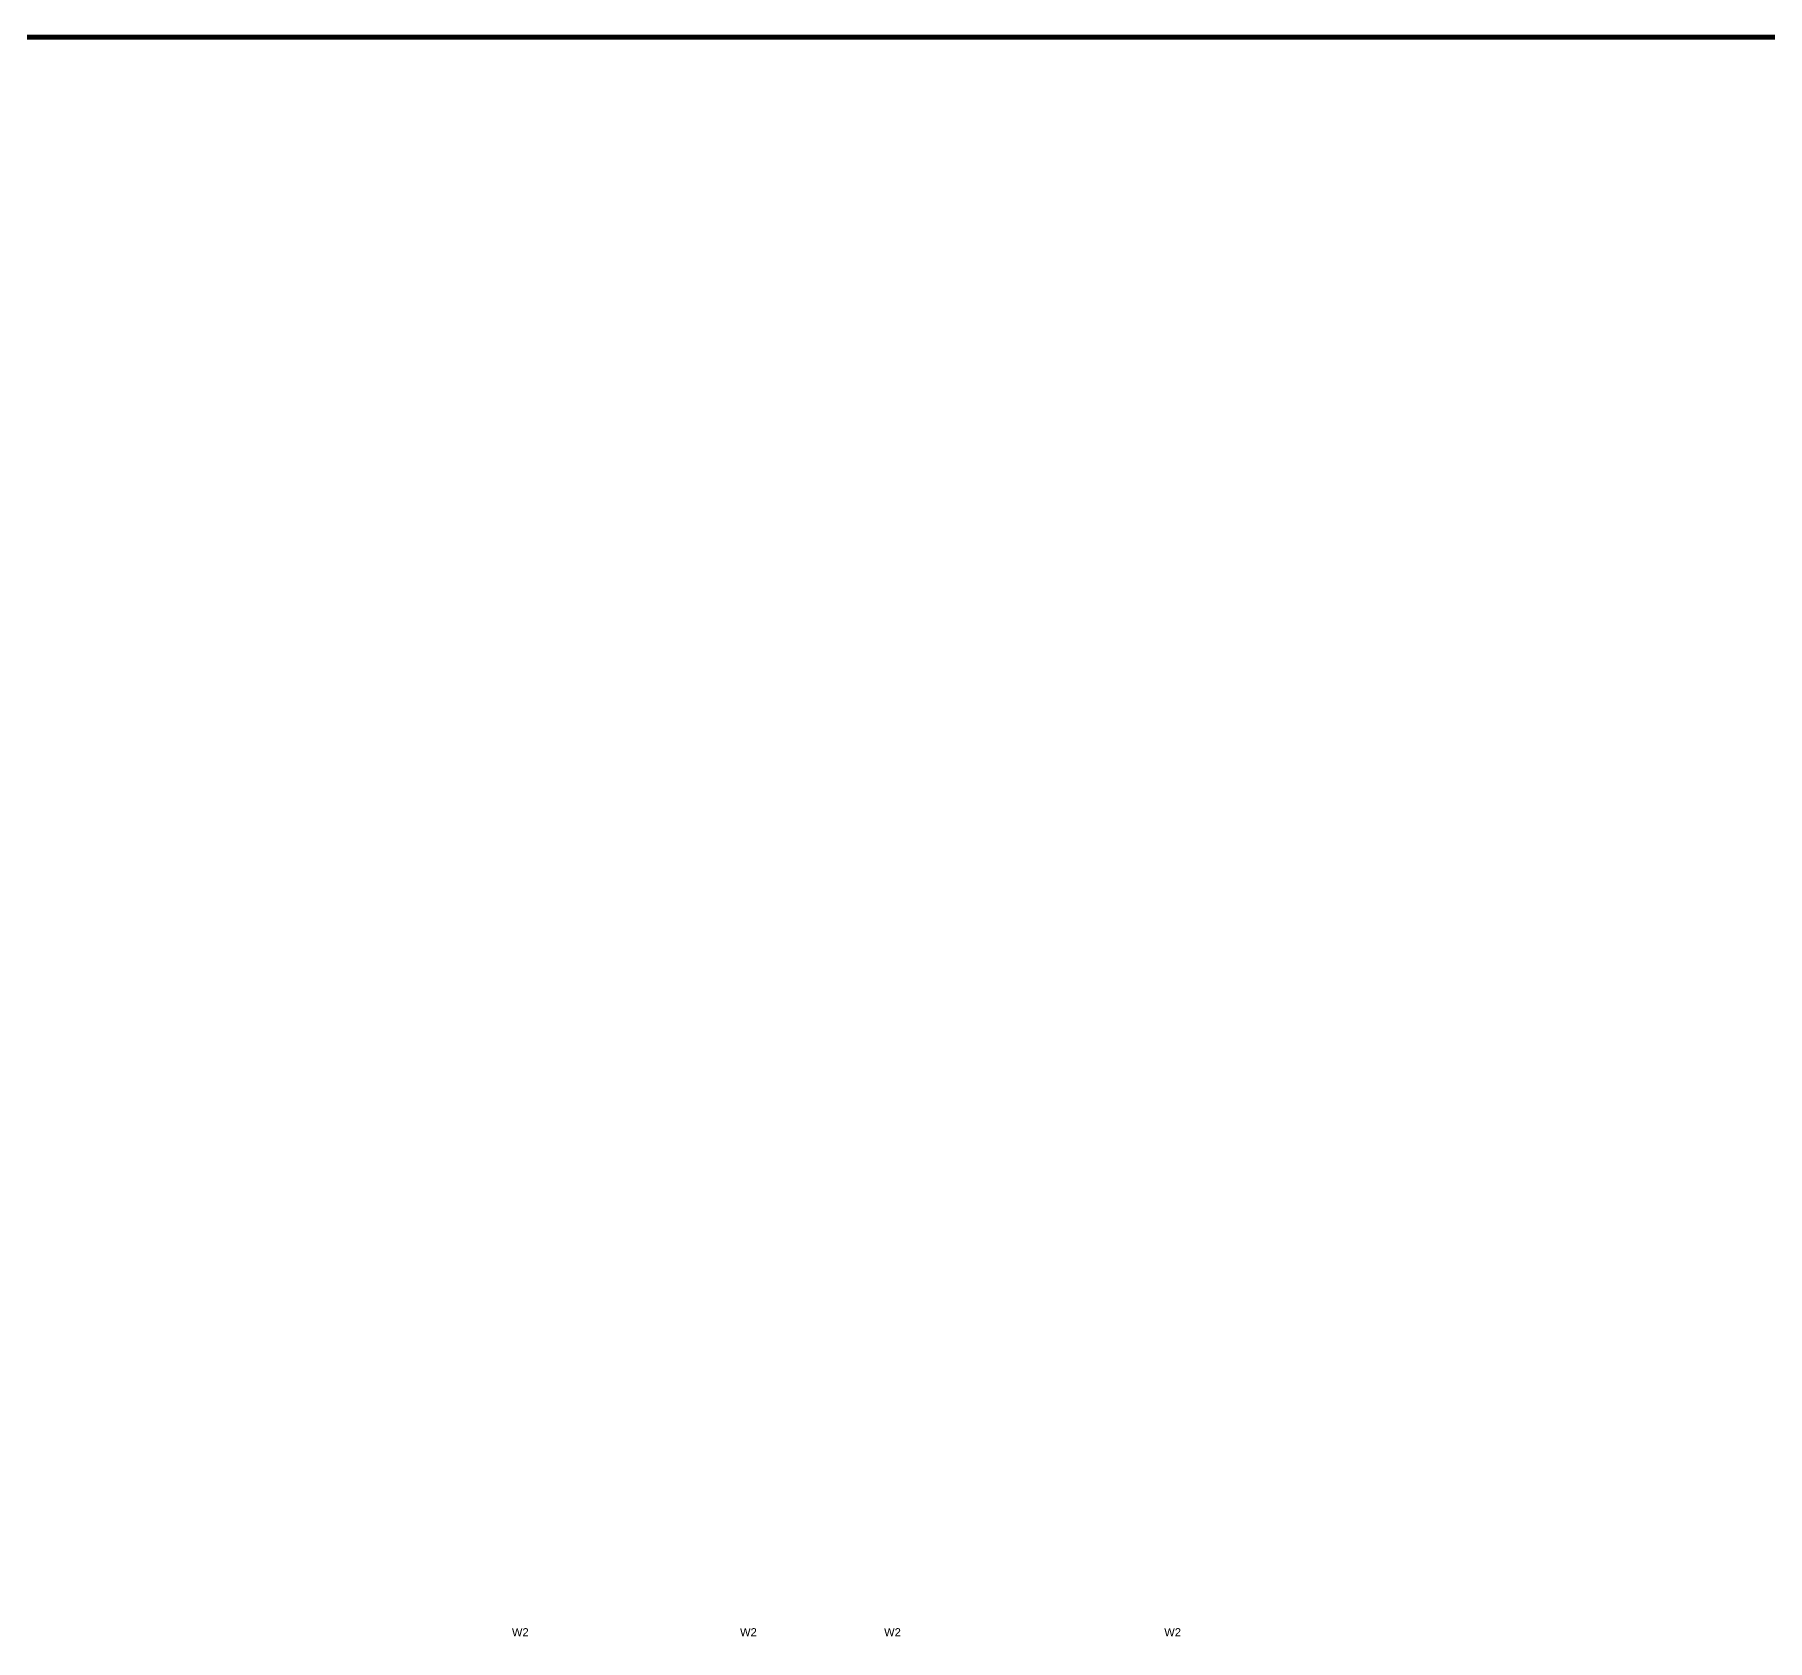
# Model space of a CAD drawing. Header units: millimetres. Extents: x 14 to 406, y 10 to 287.
# Drawn here: x 173.5 to 260.1, y 206.7 to 287 of the extents above; entities that cross this region are included whole.
import ezdxf

# ---------------------------------------------------------------- set-up
doc = ezdxf.new("R2010")
doc.units = ezdxf.units.MM
doc.layers.add('P', color=7, linetype='Continuous')
doc.layers.add('T', color=7, linetype='Continuous')

msp = doc.modelspace()

# ---------------------------------------------------------------- linework, layer by layer
at = {"layer": 'P', "const_width": 0.254}
msp.add_lwpolyline([(14.076, 9.878), (405.747, 9.878), (405.747, 286.826), (14.076, 286.826)], dxfattribs=at)

# ---------------------------------------------------------------- texts
at = {"layer": 'T', "char_height": 0.4, "attachment_point": 7}
for insert in [(197.4, 206.9), (208.8, 206.9), (216, 206.9), (230, 206.9)]:
    msp.add_mtext('{\\fArial|b0|i0|c0|p18;W2}', dxfattribs=dict(at, insert=insert))

doc.saveas('drawing.dxf')
